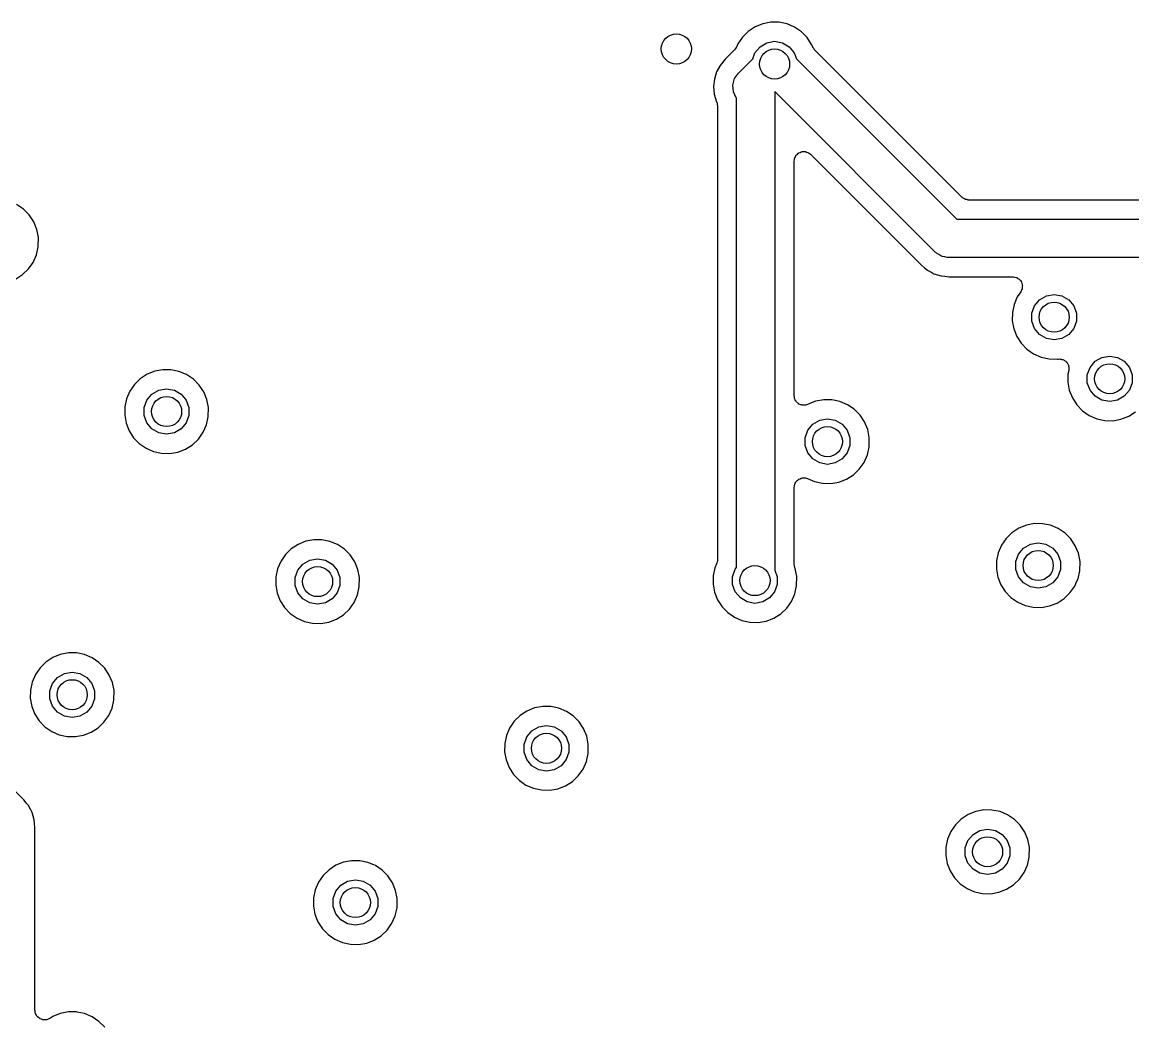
# Model space of a CAD drawing. Extents: x 10 to 287, y -200 to -10.
# Drawn here: x 127.05 to 141.75, y -117.44 to -104.21 of the extents above; entities that cross this region are included whole.
import ezdxf

# ---------------------------------------------------------------- set-up
doc = ezdxf.new("R2010")
doc.units = 0
doc.header["$MEASUREMENT"] = 0
doc.layers.add('BLACK', color=7, linetype='CONTINUOUS')

msp = doc.modelspace()

# ---------------------------------------------------------------- linework, layer by layer
at = {"layer": 'Black'}
for p, q in [((136.853, -104.229), (136.752, -104.269)), ((136.96, -104.208), (136.853, -104.229)), ((137.068, -104.209), (136.96, -104.208)), ((137.175, -104.231), (137.068, -104.209)), ((137.275, -104.273), (137.175, -104.231)), ((136.661, -104.329), (136.584, -104.405)), ((136.752, -104.269), (136.661, -104.329)), ((137.365, -104.334), (137.275, -104.273)), ((137.441, -104.411), (137.365, -104.334)), ((136.523, -104.494), (136.504, -104.537)), ((136.584, -104.405), (136.523, -104.494)), ((136.75, -104.612), (136.817, -104.532)), ((136.817, -104.532), (136.907, -104.48)), ((136.907, -104.48), (137.01, -104.461)), ((137.01, -104.461), (137.113, -104.48)), ((137.113, -104.48), (137.204, -104.532)), ((137.204, -104.532), (137.271, -104.612)), ((137.501, -104.501), (137.441, -104.411)), ((137.516, -104.536), (137.501, -104.501)), ((137.517, -104.538), (137.516, -104.536)), ((136.477, -104.577), (136.356, -104.698)), ((136.479, -104.575), (136.477, -104.577)), ((136.48, -104.574), (136.479, -104.575)), ((136.491, -104.557), (136.48, -104.574)), ((136.503, -104.541), (136.491, -104.557)), ((136.504, -104.537), (136.503, -104.539)), ((136.503, -104.539), (136.503, -104.541)), ((136.72, -104.693), (136.75, -104.612)), ((137.271, -104.612), (137.3, -104.693)), ((137.518, -104.541), (137.517, -104.538)), ((137.529, -104.557), (137.518, -104.541)), ((137.539, -104.573), (137.529, -104.557)), ((137.542, -104.575), (137.539, -104.573)), ((137.543, -104.577), (137.542, -104.575)), ((139.491, -106.525), (137.543, -104.577)), ((136.289, -104.78), (136.242, -104.867)), ((136.356, -104.698), (136.289, -104.78)), ((136.582, -104.832), (136.72, -104.693)), ((137.3, -104.693), (139.423, -106.816)), ((136.213, -104.962), (136.203, -105.06)), ((136.242, -104.867), (136.213, -104.962)), ((136.457, -105.04), (136.48, -104.955)), ((136.48, -104.955), (136.531, -104.882)), ((136.531, -104.882), (136.582, -104.832)), ((136.203, -105.06), (136.212, -105.159)), ((136.465, -105.128), (136.457, -105.04)), ((136.212, -105.159), (136.243, -105.261)), ((136.243, -105.261), (136.246, -105.266)), ((136.246, -105.266), (136.248, -105.279)), ((136.502, -105.208), (136.465, -105.128)), ((136.507, -105.213), (136.502, -105.208)), ((136.507, -111.428), (136.507, -105.213)), ((139.138, -107.25), (137.015, -105.127)), ((137.015, -105.127), (137.015, -111.462)), ((136.248, -105.279), (136.252, -105.292)), ((136.252, -105.292), (136.252, -105.3)), ((136.252, -105.3), (136.253, -105.309)), ((136.253, -105.309), (136.253, -111.327)), ((137.276, -106.008), (137.277, -106.003)), ((137.277, -106.003), (137.285, -105.989)), ((137.285, -105.989), (137.292, -105.974)), ((137.292, -105.974), (137.296, -105.97)), ((137.296, -105.97), (137.299, -105.965)), ((137.299, -105.965), (137.312, -105.954)), ((137.312, -105.954), (137.323, -105.942)), ((137.323, -105.942), (137.328, -105.94)), ((137.328, -105.94), (137.333, -105.936)), ((137.333, -105.936), (137.348, -105.931)), ((137.348, -105.931), (137.363, -105.924)), ((137.363, -105.924), (137.369, -105.923)), ((137.369, -105.923), (137.374, -105.921)), ((137.374, -105.921), (137.391, -105.921)), ((137.391, -105.921), (137.407, -105.92)), ((137.407, -105.92), (137.413, -105.921)), ((137.413, -105.921), (137.418, -105.921)), ((137.418, -105.921), (137.434, -105.927)), ((137.434, -105.927), (137.45, -105.931)), ((137.45, -105.931), (137.454, -105.935)), ((137.454, -105.935), (137.46, -105.936)), ((137.46, -105.936), (137.472, -105.947)), ((137.472, -105.947), (137.486, -105.957)), ((137.486, -105.957), (138.954, -107.425)), ((137.269, -106.046), (137.272, -106.03)), ((137.269, -109.153), (137.269, -106.046)), ((137.272, -106.03), (137.274, -106.014)), ((137.274, -106.014), (137.276, -106.008)), ((139.496, -106.528), (139.491, -106.525)), ((139.499, -106.532), (139.496, -106.528)), ((139.514, -106.541), (139.499, -106.532)), ((139.527, -106.55), (139.514, -106.541)), ((139.533, -106.552), (139.527, -106.55)), ((139.537, -106.554), (139.533, -106.552)), ((139.554, -106.557), (139.537, -106.554)), ((139.57, -106.562), (139.554, -106.557)), ((139.575, -106.561), (139.57, -106.562)), ((139.581, -106.562), (139.575, -106.561)), ((142.107, -106.562), (139.581, -106.562)), ((127.065, -106.683), (126.975, -106.622)), ((127.142, -106.76), (127.065, -106.683)), ((127.202, -106.851), (127.142, -106.76)), ((127.243, -106.951), (127.202, -106.851)), ((139.423, -106.816), (153.215, -106.816)), ((127.264, -107.057), (127.243, -106.951)), ((127.238, -107.287), (127.262, -107.182)), ((127.262, -107.182), (127.264, -107.057)), ((127.194, -107.387), (127.238, -107.287)), ((139.147, -107.256), (139.138, -107.25)), ((139.155, -107.265), (139.147, -107.256)), ((139.183, -107.281), (139.155, -107.265)), ((139.21, -107.3), (139.183, -107.281)), ((139.221, -107.303), (139.21, -107.3)), ((139.231, -107.309), (139.221, -107.303)), ((139.264, -107.314), (139.231, -107.309)), ((139.296, -107.323), (139.264, -107.314)), ((139.307, -107.322), (139.296, -107.323)), ((139.318, -107.324), (139.307, -107.322)), ((153.32, -107.324), (139.318, -107.324)), ((127.053, -107.55), (127.132, -107.475)), ((127.132, -107.475), (127.194, -107.387)), ((138.954, -107.425), (138.995, -107.458)), ((138.995, -107.458), (138.995, -107.459)), ((138.995, -107.459), (138.996, -107.459)), ((138.996, -107.459), (139.033, -107.49)), ((126.961, -107.608), (127.053, -107.55)), ((139.033, -107.49), (139.076, -107.513)), ((139.076, -107.513), (139.077, -107.514)), ((139.077, -107.514), (139.078, -107.514)), ((139.078, -107.514), (139.12, -107.538)), ((139.12, -107.538), (139.167, -107.552)), ((139.167, -107.552), (139.168, -107.552)), ((139.168, -107.552), (139.168, -107.552)), ((139.168, -107.552), (139.215, -107.567)), ((139.215, -107.567), (139.264, -107.572)), ((139.264, -107.572), (139.264, -107.572)), ((139.264, -107.572), (139.265, -107.572)), ((139.265, -107.572), (139.317, -107.578)), ((139.317, -107.578), (139.317, -107.578)), ((139.317, -107.578), (139.318, -107.578)), ((139.318, -107.578), (140.165, -107.578)), ((140.165, -107.578), (140.17, -107.579)), ((140.17, -107.579), (140.175, -107.578)), ((140.175, -107.578), (140.191, -107.583)), ((140.191, -107.583), (140.208, -107.586)), ((140.208, -107.586), (140.213, -107.588)), ((140.213, -107.588), (140.217, -107.589)), ((140.217, -107.589), (140.232, -107.599)), ((140.232, -107.599), (140.247, -107.608)), ((140.247, -107.608), (140.25, -107.611)), ((140.25, -107.611), (140.254, -107.614)), ((140.254, -107.614), (140.264, -107.628)), ((140.264, -107.628), (140.275, -107.641)), ((140.275, -107.768), (140.272, -107.772)), ((140.275, -107.641), (140.277, -107.646)), ((140.281, -107.752), (140.275, -107.768)), ((140.277, -107.646), (140.279, -107.65)), ((140.279, -107.65), (140.284, -107.667)), ((140.288, -107.737), (140.281, -107.752)), ((140.284, -107.667), (140.29, -107.683)), ((140.29, -107.727), (140.288, -107.732)), ((140.288, -107.732), (140.288, -107.737)), ((140.29, -107.683), (140.29, -107.688)), ((140.29, -107.688), (140.291, -107.693)), ((140.291, -107.693), (140.29, -107.71)), ((140.29, -107.71), (140.29, -107.727)), ((140.223, -107.845), (140.181, -107.944)), ((140.27, -107.777), (140.223, -107.845)), ((140.272, -107.772), (140.27, -107.777)), ((140.45, -107.962), (140.518, -107.882)), ((140.518, -107.882), (140.608, -107.83)), ((140.608, -107.83), (140.711, -107.812)), ((140.711, -107.812), (140.814, -107.83)), ((140.814, -107.83), (140.904, -107.882)), ((140.904, -107.882), (140.971, -107.962)), ((140.158, -108.051), (140.156, -108.159)), ((140.181, -107.944), (140.158, -108.051)), ((140.415, -108.06), (140.45, -107.962)), ((140.415, -108.165), (140.415, -108.06)), ((140.971, -107.962), (141.007, -108.06)), ((141.007, -108.06), (141.007, -108.165)), ((140.156, -108.159), (140.176, -108.266)), ((140.45, -108.263), (140.415, -108.165)), ((141.007, -108.165), (140.971, -108.263)), ((140.176, -108.266), (140.216, -108.367)), ((140.518, -108.343), (140.45, -108.263)), ((140.608, -108.395), (140.518, -108.343)), ((140.904, -108.343), (140.814, -108.395)), ((140.971, -108.263), (140.904, -108.343)), ((140.216, -108.367), (140.275, -108.458)), ((140.275, -108.458), (140.35, -108.536)), ((140.711, -108.413), (140.608, -108.395)), ((140.814, -108.395), (140.711, -108.413)), ((140.35, -108.536), (140.439, -108.598)), ((140.439, -108.598), (140.539, -108.642)), ((140.539, -108.642), (140.645, -108.665)), ((141.253, -108.697), (141.344, -108.645)), ((141.344, -108.645), (141.447, -108.627)), ((141.447, -108.627), (141.55, -108.645)), ((141.55, -108.645), (141.64, -108.697)), ((140.645, -108.665), (140.754, -108.667)), ((140.754, -108.667), (140.758, -108.667)), ((140.758, -108.667), (140.771, -108.667)), ((140.771, -108.667), (140.784, -108.665)), ((140.784, -108.665), (140.793, -108.667)), ((140.793, -108.667), (140.802, -108.667)), ((140.802, -108.667), (140.814, -108.671)), ((140.814, -108.671), (140.827, -108.674)), ((140.827, -108.674), (140.835, -108.679)), ((140.835, -108.679), (140.843, -108.682)), ((140.843, -108.682), (140.853, -108.69)), ((140.853, -108.69), (140.865, -108.697)), ((140.865, -108.697), (140.87, -108.704)), ((140.87, -108.704), (140.877, -108.71)), ((140.877, -108.71), (140.884, -108.722)), ((140.884, -108.722), (140.892, -108.732)), ((140.892, -108.732), (140.895, -108.741)), ((140.895, -108.741), (140.899, -108.748)), ((140.899, -108.748), (140.901, -108.761)), ((140.901, -108.761), (140.905, -108.774)), ((140.907, -108.792), (140.904, -108.805)), ((140.905, -108.774), (140.905, -108.783)), ((140.905, -108.783), (140.907, -108.792)), ((141.15, -108.876), (141.186, -108.777)), ((141.186, -108.777), (141.253, -108.697)), ((141.64, -108.697), (141.707, -108.777)), ((141.707, -108.777), (141.743, -108.876)), ((128.612, -108.929), (128.535, -109.005)), ((128.703, -108.869), (128.612, -108.929)), ((128.804, -108.828), (128.703, -108.869)), ((128.91, -108.808), (128.804, -108.828)), ((129.019, -108.809), (128.91, -108.808)), ((129.125, -108.831), (129.019, -108.809)), ((129.226, -108.873), (129.125, -108.831)), ((129.316, -108.934), (129.226, -108.873)), ((129.392, -109.011), (129.316, -108.934)), ((140.894, -108.866), (140.892, -108.974)), ((140.904, -108.818), (140.894, -108.866)), ((140.904, -108.805), (140.904, -108.818)), ((141.15, -108.98), (141.15, -108.876)), ((141.743, -108.876), (141.743, -108.98)), ((128.473, -109.094), (128.431, -109.194)), ((128.535, -109.005), (128.473, -109.094)), ((128.767, -109.132), (128.858, -109.08)), ((128.858, -109.08), (128.961, -109.061)), ((128.961, -109.061), (129.064, -109.08)), ((129.064, -109.08), (129.154, -109.132)), ((129.452, -109.101), (129.392, -109.011)), ((140.892, -108.974), (140.912, -109.081)), ((140.912, -109.081), (140.952, -109.182)), ((141.186, -109.078), (141.15, -108.98)), ((141.253, -109.158), (141.186, -109.078)), ((141.707, -109.078), (141.64, -109.158)), ((141.743, -108.98), (141.707, -109.078)), ((128.431, -109.194), (128.408, -109.3)), ((128.665, -109.31), (128.7, -109.212)), ((128.7, -109.212), (128.767, -109.132)), ((129.154, -109.132), (129.221, -109.212)), ((129.221, -109.212), (129.257, -109.31)), ((129.494, -109.201), (129.452, -109.101)), ((129.514, -109.307), (129.494, -109.201)), ((137.272, -109.166), (137.269, -109.153)), ((137.272, -109.179), (137.272, -109.166)), ((137.275, -109.187), (137.272, -109.179)), ((137.277, -109.196), (137.275, -109.187)), ((137.284, -109.208), (137.277, -109.196)), ((137.289, -109.22), (137.284, -109.208)), ((137.294, -109.226), (137.289, -109.22)), ((137.299, -109.234), (137.294, -109.226)), ((137.309, -109.243), (137.299, -109.234)), ((137.553, -109.226), (137.444, -109.27)), ((137.66, -109.206), (137.553, -109.226)), ((137.768, -109.207), (137.66, -109.206)), ((137.875, -109.228), (137.768, -109.207)), ((137.975, -109.271), (137.875, -109.228)), ((140.952, -109.182), (141.011, -109.274)), ((141.344, -109.211), (141.253, -109.158)), ((141.447, -109.229), (141.344, -109.211)), ((141.55, -109.211), (141.447, -109.229)), ((141.64, -109.158), (141.55, -109.211)), ((128.408, -109.3), (128.406, -109.409)), ((128.665, -109.414), (128.665, -109.31)), ((129.257, -109.31), (129.257, -109.414)), ((129.513, -109.433), (129.514, -109.307)), ((137.318, -109.253), (137.309, -109.243)), ((137.326, -109.257), (137.318, -109.253)), ((137.333, -109.263), (137.326, -109.257)), ((137.345, -109.267), (137.333, -109.263)), ((137.357, -109.273), (137.345, -109.267)), ((137.366, -109.275), (137.357, -109.273)), ((137.374, -109.278), (137.366, -109.275)), ((137.387, -109.278), (137.374, -109.278)), ((137.401, -109.279), (137.387, -109.278)), ((137.409, -109.278), (137.401, -109.279)), ((137.418, -109.278), (137.409, -109.278)), ((137.431, -109.273), (137.418, -109.278)), ((137.444, -109.27), (137.431, -109.273)), ((138.065, -109.331), (137.975, -109.271)), ((138.141, -109.408), (138.065, -109.331)), ((141.011, -109.274), (141.086, -109.352)), ((141.086, -109.352), (141.175, -109.414)), ((141.698, -109.425), (141.789, -109.366)), ((128.406, -109.409), (128.426, -109.516)), ((128.426, -109.516), (128.466, -109.617)), ((128.7, -109.513), (128.665, -109.414)), ((128.767, -109.593), (128.7, -109.513)), ((129.221, -109.513), (129.154, -109.593)), ((129.257, -109.414), (129.221, -109.513)), ((129.489, -109.538), (129.513, -109.433)), ((137.449, -109.61), (137.517, -109.53)), ((137.517, -109.53), (137.607, -109.477)), ((137.607, -109.477), (137.71, -109.459)), ((137.71, -109.459), (137.813, -109.477)), ((137.813, -109.477), (137.903, -109.53)), ((137.903, -109.53), (137.971, -109.61)), ((138.201, -109.499), (138.141, -109.408)), ((138.243, -109.599), (138.201, -109.499)), ((141.175, -109.414), (141.275, -109.457)), ((141.275, -109.457), (141.381, -109.48)), ((141.381, -109.48), (141.489, -109.483)), ((141.489, -109.483), (141.596, -109.464)), ((141.596, -109.464), (141.698, -109.425)), ((128.466, -109.617), (128.525, -109.708)), ((128.858, -109.645), (128.767, -109.593)), ((128.961, -109.663), (128.858, -109.645)), ((129.064, -109.645), (128.961, -109.663)), ((129.154, -109.593), (129.064, -109.645)), ((129.382, -109.726), (129.445, -109.637)), ((129.445, -109.637), (129.489, -109.538)), ((137.414, -109.708), (137.449, -109.61)), ((137.971, -109.61), (138.006, -109.708)), ((138.264, -109.705), (138.243, -109.599)), ((128.525, -109.708), (128.6, -109.786)), ((128.6, -109.786), (128.689, -109.848)), ((129.212, -109.859), (129.303, -109.801)), ((129.303, -109.801), (129.382, -109.726)), ((137.414, -109.812), (137.414, -109.708)), ((137.449, -109.91), (137.414, -109.812)), ((138.006, -109.812), (137.971, -109.91)), ((138.006, -109.708), (138.006, -109.812)), ((138.262, -109.831), (138.264, -109.705)), ((128.689, -109.848), (128.789, -109.891)), ((128.789, -109.891), (128.895, -109.915)), ((128.895, -109.915), (129.004, -109.917)), ((129.004, -109.917), (129.111, -109.898)), ((129.111, -109.898), (129.212, -109.859)), ((137.517, -109.99), (137.449, -109.91)), ((137.971, -109.91), (137.903, -109.99)), ((138.194, -110.035), (138.238, -109.936)), ((138.238, -109.936), (138.262, -109.831)), ((137.607, -110.043), (137.517, -109.99)), ((137.71, -110.061), (137.607, -110.043)), ((137.813, -110.043), (137.71, -110.061)), ((137.903, -109.99), (137.813, -110.043)), ((138.053, -110.198), (138.131, -110.124)), ((138.131, -110.124), (138.194, -110.035)), ((137.31, -110.274), (137.321, -110.264)), ((137.321, -110.264), (137.327, -110.26)), ((137.327, -110.26), (137.333, -110.256)), ((137.333, -110.256), (137.347, -110.251)), ((137.347, -110.251), (137.36, -110.244)), ((137.36, -110.244), (137.367, -110.243)), ((137.367, -110.243), (137.374, -110.241)), ((137.374, -110.241), (137.389, -110.241)), ((137.389, -110.241), (137.404, -110.239)), ((137.404, -110.239), (137.411, -110.241)), ((137.411, -110.241), (137.418, -110.241)), ((137.418, -110.241), (137.432, -110.246)), ((137.432, -110.246), (137.447, -110.249)), ((137.447, -110.249), (137.538, -110.289)), ((137.86, -110.296), (137.961, -110.257)), ((137.961, -110.257), (138.053, -110.198)), ((137.269, -110.366), (137.272, -110.351)), ((137.269, -111.381), (137.269, -110.366)), ((137.272, -110.351), (137.273, -110.336)), ((137.273, -110.336), (137.276, -110.329)), ((137.276, -110.329), (137.277, -110.322)), ((137.277, -110.322), (137.284, -110.309)), ((137.284, -110.309), (137.29, -110.296)), ((137.29, -110.296), (137.295, -110.29)), ((137.295, -110.29), (137.299, -110.284)), ((137.299, -110.284), (137.31, -110.274)), ((137.538, -110.289), (137.644, -110.312)), ((137.644, -110.312), (137.753, -110.315)), ((137.753, -110.315), (137.86, -110.296)), ((140.45, -110.846), (140.343, -110.866)), ((140.558, -110.847), (140.45, -110.846)), ((140.665, -110.868), (140.558, -110.847)), ((140.151, -110.966), (140.074, -111.042)), ((140.242, -110.907), (140.151, -110.966)), ((140.343, -110.866), (140.242, -110.907)), ((140.765, -110.911), (140.665, -110.868)), ((140.855, -110.971), (140.765, -110.911)), ((140.931, -111.048), (140.855, -110.971)), ((130.702, -111.12), (130.611, -111.179)), ((130.803, -111.079), (130.702, -111.12)), ((130.909, -111.059), (130.803, -111.079)), ((131.018, -111.059), (130.909, -111.059)), ((131.124, -111.081), (131.018, -111.059)), ((131.224, -111.123), (131.124, -111.081)), ((131.315, -111.184), (131.224, -111.123)), ((140.012, -111.132), (139.97, -111.232)), ((140.074, -111.042), (140.012, -111.132)), ((140.307, -111.17), (140.397, -111.117)), ((140.397, -111.117), (140.5, -111.099)), ((140.5, -111.099), (140.603, -111.117)), ((140.603, -111.117), (140.693, -111.17)), ((140.991, -111.139), (140.931, -111.048)), ((141.033, -111.239), (140.991, -111.139)), ((130.534, -111.255), (130.472, -111.345)), ((130.611, -111.179), (130.534, -111.255)), ((131.391, -111.261), (131.315, -111.184)), ((131.451, -111.351), (131.391, -111.261)), ((139.97, -111.232), (139.947, -111.338)), ((140.204, -111.348), (140.239, -111.25)), ((140.239, -111.25), (140.307, -111.17)), ((140.693, -111.17), (140.761, -111.25)), ((140.761, -111.25), (140.796, -111.348)), ((141.054, -111.345), (141.033, -111.239)), ((130.429, -111.444), (130.407, -111.551)), ((130.472, -111.345), (130.429, -111.444)), ((130.699, -111.462), (130.766, -111.382)), ((130.766, -111.382), (130.857, -111.33)), ((130.857, -111.33), (130.96, -111.312)), ((130.96, -111.312), (131.063, -111.33)), ((131.063, -111.33), (131.153, -111.382)), ((131.153, -111.382), (131.22, -111.462)), ((131.493, -111.452), (131.451, -111.351)), ((136.22, -111.432), (136.197, -111.538)), ((136.243, -111.377), (136.22, -111.432)), ((136.244, -111.374), (136.243, -111.377)), ((136.246, -111.371), (136.244, -111.374)), ((136.249, -111.352), (136.246, -111.371)), ((136.253, -111.334), (136.249, -111.352)), ((136.253, -111.327), (136.253, -111.331)), ((136.253, -111.331), (136.253, -111.334)), ((136.489, -111.45), (136.507, -111.428)), ((137.27, -111.384), (137.269, -111.381)), ((137.269, -111.387), (137.27, -111.384)), ((137.274, -111.406), (137.269, -111.387)), ((137.277, -111.425), (137.274, -111.406)), ((137.278, -111.427), (137.277, -111.425)), ((137.279, -111.43), (137.278, -111.427)), ((137.283, -111.439), (137.279, -111.43)), ((137.291, -111.482), (137.283, -111.439)), ((139.947, -111.338), (139.946, -111.447)), ((139.946, -111.447), (139.965, -111.553)), ((140.204, -111.452), (140.204, -111.348)), ((140.796, -111.348), (140.796, -111.452)), ((141.052, -111.471), (141.054, -111.345)), ((130.407, -111.551), (130.405, -111.659)), ((130.664, -111.56), (130.699, -111.462)), ((130.664, -111.665), (130.664, -111.56)), ((131.22, -111.462), (131.256, -111.56)), ((131.256, -111.56), (131.256, -111.665)), ((131.513, -111.558), (131.493, -111.452)), ((131.512, -111.683), (131.513, -111.558)), ((136.197, -111.538), (136.196, -111.647)), ((136.454, -111.548), (136.489, -111.45)), ((136.454, -111.652), (136.454, -111.548)), ((137.015, -111.462), (137.046, -111.548)), ((137.046, -111.548), (137.046, -111.652)), ((137.304, -111.545), (137.291, -111.482)), ((137.302, -111.671), (137.304, -111.545)), ((139.965, -111.553), (140.005, -111.654)), ((140.239, -111.55), (140.204, -111.452)), ((140.307, -111.63), (140.239, -111.55)), ((140.761, -111.55), (140.693, -111.63)), ((140.796, -111.452), (140.761, -111.55)), ((141.009, -111.618), (141.028, -111.576)), ((141.028, -111.576), (141.052, -111.471)), ((130.405, -111.659), (130.425, -111.766)), ((130.699, -111.763), (130.664, -111.665)), ((131.256, -111.665), (131.22, -111.763)), ((131.488, -111.788), (131.512, -111.683)), ((136.196, -111.647), (136.215, -111.753)), ((136.489, -111.75), (136.454, -111.652)), ((137.046, -111.652), (137.011, -111.75)), ((137.278, -111.776), (137.302, -111.671)), ((140.005, -111.654), (140.064, -111.746)), ((140.397, -111.683), (140.307, -111.63)), ((140.5, -111.701), (140.397, -111.683)), ((140.603, -111.683), (140.5, -111.701)), ((140.693, -111.63), (140.603, -111.683)), ((140.921, -111.764), (140.984, -111.675)), ((140.984, -111.675), (141.009, -111.618)), ((130.425, -111.766), (130.465, -111.867)), ((130.465, -111.867), (130.524, -111.958)), ((130.766, -111.843), (130.699, -111.763)), ((130.857, -111.895), (130.766, -111.843)), ((131.153, -111.843), (131.063, -111.895)), ((131.22, -111.763), (131.153, -111.843)), ((131.381, -111.976), (131.444, -111.888)), ((131.444, -111.888), (131.488, -111.788)), ((136.215, -111.753), (136.255, -111.854)), ((136.255, -111.854), (136.314, -111.946)), ((136.557, -111.83), (136.489, -111.75)), ((136.647, -111.883), (136.557, -111.83)), ((136.75, -111.901), (136.647, -111.883)), ((136.853, -111.883), (136.75, -111.901)), ((136.943, -111.83), (136.853, -111.883)), ((137.011, -111.75), (136.943, -111.83)), ((137.171, -111.964), (137.234, -111.875)), ((137.234, -111.875), (137.278, -111.776)), ((140.064, -111.746), (140.139, -111.824)), ((140.139, -111.824), (140.229, -111.886)), ((140.229, -111.886), (140.328, -111.929)), ((140.751, -111.897), (140.843, -111.838)), ((140.843, -111.838), (140.921, -111.764)), ((130.524, -111.958), (130.599, -112.036)), ((130.96, -111.914), (130.857, -111.895)), ((131.063, -111.895), (130.96, -111.914)), ((131.302, -112.051), (131.381, -111.976)), ((136.314, -111.946), (136.389, -112.024)), ((136.389, -112.024), (136.479, -112.086)), ((137.093, -112.038), (137.171, -111.964)), ((140.328, -111.929), (140.434, -111.952)), ((140.434, -111.952), (140.543, -111.955)), ((140.543, -111.955), (140.65, -111.936)), ((140.65, -111.936), (140.751, -111.897)), ((130.599, -112.036), (130.688, -112.098)), ((130.688, -112.098), (130.788, -112.142)), ((130.788, -112.142), (130.894, -112.165)), ((130.894, -112.165), (131.003, -112.167)), ((131.003, -112.167), (131.109, -112.149)), ((131.109, -112.149), (131.211, -112.109)), ((131.211, -112.109), (131.302, -112.051)), ((136.479, -112.086), (136.578, -112.129)), ((136.578, -112.129), (136.684, -112.152)), ((136.684, -112.152), (136.793, -112.155)), ((136.793, -112.155), (136.9, -112.136)), ((136.9, -112.136), (137.001, -112.097)), ((137.001, -112.097), (137.093, -112.038)), ((127.453, -112.618), (127.363, -112.678)), ((127.554, -112.578), (127.453, -112.618)), ((127.661, -112.557), (127.554, -112.578)), ((127.769, -112.558), (127.661, -112.557)), ((127.876, -112.58), (127.769, -112.558)), ((127.976, -112.622), (127.876, -112.58)), ((128.066, -112.683), (127.976, -112.622)), ((127.285, -112.754), (127.224, -112.843)), ((127.363, -112.678), (127.285, -112.754)), ((128.142, -112.76), (128.066, -112.683)), ((128.202, -112.85), (128.142, -112.76)), ((127.224, -112.843), (127.181, -112.943)), ((127.451, -112.961), (127.518, -112.881)), ((127.518, -112.881), (127.608, -112.829)), ((127.608, -112.829), (127.711, -112.81)), ((127.711, -112.81), (127.814, -112.829)), ((127.814, -112.829), (127.905, -112.881)), ((127.905, -112.881), (127.972, -112.961)), ((128.244, -112.95), (128.202, -112.85)), ((127.158, -113.049), (127.157, -113.158)), ((127.181, -112.943), (127.158, -113.049)), ((127.415, -113.059), (127.451, -112.961)), ((127.415, -113.164), (127.415, -113.059)), ((127.972, -112.961), (128.007, -113.059)), ((128.007, -113.059), (128.007, -113.164)), ((128.265, -113.056), (128.244, -112.95)), ((128.263, -113.182), (128.265, -113.056)), ((127.157, -113.158), (127.176, -113.265)), ((127.451, -113.262), (127.415, -113.164)), ((128.007, -113.164), (127.972, -113.262)), ((128.239, -113.287), (128.263, -113.182)), ((127.176, -113.265), (127.216, -113.366)), ((127.518, -113.342), (127.451, -113.262)), ((127.608, -113.394), (127.518, -113.342)), ((127.905, -113.342), (127.814, -113.394)), ((127.972, -113.262), (127.905, -113.342)), ((128.195, -113.386), (128.239, -113.287)), ((133.732, -113.327), (133.641, -113.386)), ((133.833, -113.286), (133.732, -113.327)), ((133.94, -113.266), (133.833, -113.286)), ((134.048, -113.267), (133.94, -113.266)), ((134.155, -113.288), (134.048, -113.267)), ((134.255, -113.331), (134.155, -113.288)), ((134.345, -113.391), (134.255, -113.331)), ((127.216, -113.366), (127.275, -113.457)), ((127.275, -113.457), (127.351, -113.535)), ((127.711, -113.412), (127.608, -113.394)), ((127.814, -113.394), (127.711, -113.412)), ((128.054, -113.55), (128.132, -113.475)), ((128.132, -113.475), (128.195, -113.386)), ((133.564, -113.462), (133.502, -113.552)), ((133.641, -113.386), (133.564, -113.462)), ((134.421, -113.468), (134.345, -113.391)), ((134.481, -113.559), (134.421, -113.468)), ((127.351, -113.535), (127.44, -113.597)), ((127.44, -113.597), (127.539, -113.64)), ((127.539, -113.64), (127.645, -113.664)), ((127.754, -113.666), (127.861, -113.647)), ((127.861, -113.647), (127.962, -113.608)), ((127.962, -113.608), (128.054, -113.55)), ((133.46, -113.652), (133.437, -113.758)), ((133.502, -113.552), (133.46, -113.652)), ((133.729, -113.67), (133.797, -113.59)), ((133.797, -113.59), (133.887, -113.537)), ((133.887, -113.537), (133.99, -113.519)), ((133.99, -113.519), (134.093, -113.537)), ((134.093, -113.537), (134.183, -113.59)), ((134.183, -113.59), (134.251, -113.67)), ((134.523, -113.659), (134.481, -113.559)), ((127.645, -113.664), (127.754, -113.666)), ((133.437, -113.758), (133.436, -113.867)), ((133.694, -113.768), (133.729, -113.67)), ((133.694, -113.872), (133.694, -113.768)), ((134.251, -113.67), (134.286, -113.768)), ((134.286, -113.768), (134.286, -113.872)), ((134.544, -113.765), (134.523, -113.659)), ((134.542, -113.891), (134.544, -113.765)), ((133.436, -113.867), (133.455, -113.973)), ((133.729, -113.97), (133.694, -113.872)), ((134.286, -113.872), (134.251, -113.97)), ((134.518, -113.996), (134.542, -113.891)), ((127.069, -114.502), (126.535, -113.967)), ((133.455, -113.973), (133.495, -114.074)), ((133.495, -114.074), (133.554, -114.166)), ((133.797, -114.05), (133.729, -113.97)), ((133.887, -114.103), (133.797, -114.05)), ((134.183, -114.05), (134.093, -114.103)), ((134.251, -113.97), (134.183, -114.05)), ((134.474, -114.095), (134.518, -113.996)), ((133.554, -114.166), (133.629, -114.244)), ((133.99, -114.121), (133.887, -114.103)), ((134.093, -114.103), (133.99, -114.121)), ((134.333, -114.258), (134.411, -114.184)), ((134.411, -114.184), (134.474, -114.095)), ((133.629, -114.244), (133.719, -114.306)), ((133.719, -114.306), (133.818, -114.349)), ((133.818, -114.349), (133.924, -114.372)), ((133.924, -114.372), (134.033, -114.375)), ((134.033, -114.375), (134.14, -114.356)), ((134.14, -114.356), (134.241, -114.317)), ((134.241, -114.317), (134.333, -114.258)), ((127.07, -114.503), (127.069, -114.502)), ((127.071, -114.503), (127.07, -114.503)), ((127.103, -114.544), (127.071, -114.503)), ((127.104, -114.544), (127.103, -114.544)), ((127.104, -114.545), (127.104, -114.544)), ((127.135, -114.583), (127.104, -114.545)), ((127.157, -114.626), (127.135, -114.583)), ((127.158, -114.627), (127.157, -114.626)), ((127.181, -114.67), (127.158, -114.627)), ((127.158, -114.627), (127.158, -114.627)), ((127.194, -114.717), (127.181, -114.67)), ((139.673, -114.656), (139.572, -114.697)), ((139.78, -114.636), (139.673, -114.656)), ((139.888, -114.637), (139.78, -114.636)), ((139.995, -114.658), (139.888, -114.637)), ((140.095, -114.701), (139.995, -114.658)), ((127.195, -114.718), (127.194, -114.717)), ((127.209, -114.765), (127.195, -114.718)), ((127.195, -114.718), (127.195, -114.718)), ((127.213, -114.814), (127.209, -114.765)), ((127.213, -114.815), (127.213, -114.814)), ((127.218, -114.868), (127.213, -114.815)), ((127.213, -114.815), (127.213, -114.815)), ((139.481, -114.756), (139.404, -114.832)), ((139.572, -114.697), (139.481, -114.756)), ((140.185, -114.761), (140.095, -114.701)), ((140.261, -114.838), (140.185, -114.761)), ((127.218, -115.919), (127.218, -114.868)), ((139.342, -114.922), (139.3, -115.022)), ((139.404, -114.832), (139.342, -114.922)), ((139.569, -115.04), (139.637, -114.96)), ((139.637, -114.96), (139.727, -114.907)), ((139.727, -114.907), (139.83, -114.889)), ((139.83, -114.889), (139.933, -114.907)), ((139.933, -114.907), (140.023, -114.96)), ((140.023, -114.96), (140.091, -115.04)), ((140.321, -114.929), (140.261, -114.838)), ((140.363, -115.029), (140.321, -114.929)), ((139.3, -115.022), (139.277, -115.128)), ((139.534, -115.138), (139.569, -115.04)), ((140.091, -115.04), (140.126, -115.138)), ((140.384, -115.135), (140.363, -115.029)), ((139.277, -115.128), (139.276, -115.237)), ((139.276, -115.237), (139.295, -115.343)), ((139.534, -115.242), (139.534, -115.138)), ((139.569, -115.34), (139.534, -115.242)), ((140.126, -115.242), (140.091, -115.34)), ((140.126, -115.138), (140.126, -115.242)), ((140.358, -115.366), (140.382, -115.261)), ((140.382, -115.261), (140.384, -115.135)), ((131.202, -115.369), (131.112, -115.428)), ((131.303, -115.328), (131.202, -115.369)), ((131.41, -115.308), (131.303, -115.328)), ((131.518, -115.309), (131.41, -115.308)), ((131.625, -115.331), (131.518, -115.309)), ((131.705, -115.364), (131.625, -115.331)), ((131.725, -115.373), (131.705, -115.364)), ((131.705, -115.364), (131.705, -115.364)), ((131.815, -115.433), (131.725, -115.373)), ((139.295, -115.343), (139.335, -115.444)), ((139.637, -115.42), (139.569, -115.34)), ((140.091, -115.34), (140.023, -115.42)), ((140.314, -115.465), (140.358, -115.366)), ((131.034, -115.504), (130.973, -115.594)), ((131.112, -115.428), (131.034, -115.504)), ((131.357, -115.579), (131.46, -115.561)), ((131.46, -115.561), (131.563, -115.579)), ((131.891, -115.51), (131.815, -115.433)), ((131.952, -115.601), (131.891, -115.51)), ((139.335, -115.444), (139.394, -115.536)), ((139.394, -115.536), (139.469, -115.614)), ((139.727, -115.473), (139.637, -115.42)), ((139.83, -115.491), (139.727, -115.473)), ((139.933, -115.473), (139.83, -115.491)), ((140.023, -115.42), (139.933, -115.473)), ((140.173, -115.628), (140.251, -115.554)), ((140.251, -115.554), (140.314, -115.465)), ((130.93, -115.694), (130.907, -115.8)), ((130.973, -115.594), (130.93, -115.694)), ((131.2, -115.712), (131.267, -115.632)), ((131.267, -115.632), (131.357, -115.579)), ((131.563, -115.579), (131.654, -115.632)), ((131.654, -115.632), (131.721, -115.712)), ((131.993, -115.701), (131.952, -115.601)), ((132.014, -115.807), (131.993, -115.701)), ((139.469, -115.614), (139.559, -115.676)), ((139.559, -115.676), (139.658, -115.719)), ((139.98, -115.726), (140.081, -115.687)), ((140.081, -115.687), (140.173, -115.628)), ((130.907, -115.8), (130.906, -115.909)), ((131.164, -115.81), (131.2, -115.712)), ((131.164, -115.914), (131.164, -115.81)), ((131.721, -115.712), (131.757, -115.81)), ((131.757, -115.81), (131.757, -115.914)), ((132.012, -115.933), (132.014, -115.807)), ((139.658, -115.719), (139.764, -115.742)), ((139.764, -115.742), (139.873, -115.745)), ((139.873, -115.745), (139.98, -115.726)), ((127.218, -117.289), (127.218, -115.919)), ((130.906, -115.909), (130.925, -116.015)), ((131.2, -116.013), (131.164, -115.914)), ((131.757, -115.914), (131.721, -116.013)), ((131.988, -116.038), (132.012, -115.933)), ((130.925, -116.015), (130.965, -116.116)), ((130.965, -116.116), (131.024, -116.208)), ((131.267, -116.093), (131.2, -116.013)), ((131.357, -116.145), (131.267, -116.093)), ((131.46, -116.163), (131.357, -116.145)), ((131.563, -116.145), (131.46, -116.163)), ((131.654, -116.093), (131.563, -116.145)), ((131.721, -116.013), (131.654, -116.093)), ((131.881, -116.226), (131.944, -116.137)), ((131.944, -116.137), (131.988, -116.038)), ((131.024, -116.208), (131.1, -116.286)), ((131.1, -116.286), (131.189, -116.348)), ((131.803, -116.301), (131.881, -116.226)), ((131.189, -116.348), (131.288, -116.391)), ((131.288, -116.391), (131.394, -116.415)), ((131.394, -116.415), (131.503, -116.417)), ((131.503, -116.417), (131.61, -116.398)), ((131.61, -116.398), (131.711, -116.359)), ((131.711, -116.359), (131.803, -116.301)), ((127.219, -117.293), (127.218, -117.289)), ((127.219, -117.297), (127.219, -117.293)), ((127.223, -117.315), (127.219, -117.297)), ((127.226, -117.333), (127.223, -117.315)), ((127.661, -117.31), (127.554, -117.33)), ((127.769, -117.31), (127.661, -117.31)), ((127.776, -117.312), (127.769, -117.31)), ((127.876, -117.332), (127.776, -117.312)), ((127.776, -117.312), (127.776, -117.312)), ((127.228, -117.336), (127.226, -117.333)), ((127.229, -117.339), (127.228, -117.336)), ((127.239, -117.355), (127.229, -117.339)), ((127.248, -117.371), (127.239, -117.355)), ((127.251, -117.373), (127.248, -117.371)), ((127.253, -117.376), (127.251, -117.373)), ((127.268, -117.387), (127.253, -117.376)), ((127.282, -117.399), (127.268, -117.387)), ((127.285, -117.401), (127.282, -117.399)), ((127.288, -117.403), (127.285, -117.401)), ((127.306, -117.408), (127.288, -117.403)), ((127.323, -117.414), (127.306, -117.408)), ((127.327, -117.414), (127.323, -117.414)), ((127.33, -117.416), (127.327, -117.414)), ((127.349, -117.414), (127.33, -117.416)), ((127.367, -117.414), (127.349, -117.414)), ((127.371, -117.413), (127.367, -117.414)), ((127.374, -117.413), (127.371, -117.413)), ((127.392, -117.406), (127.374, -117.413)), ((127.409, -117.399), (127.392, -117.406)), ((127.412, -117.397), (127.409, -117.399)), ((127.415, -117.396), (127.412, -117.397)), ((127.453, -117.371), (127.415, -117.396)), ((127.554, -117.33), (127.453, -117.371)), ((127.976, -117.374), (127.876, -117.332)), ((128.066, -117.435), (127.976, -117.374)), ((128.142, -117.512), (128.066, -117.435))]:
    msp.add_line(p, q, dxfattribs=at)
for centre in [(135.71, -104.562), (137.01, -104.762), (140.711, -108.113), (141.447, -108.928), (128.961, -109.362), (137.71, -109.76), (140.5, -111.4), (130.96, -111.613), (136.75, -111.6), (127.711, -113.111), (133.99, -113.82), (139.83, -115.19), (131.46, -115.862)]:
    msp.add_circle(centre, 0.1994, dxfattribs=at)

doc.saveas('drawing.dxf')
